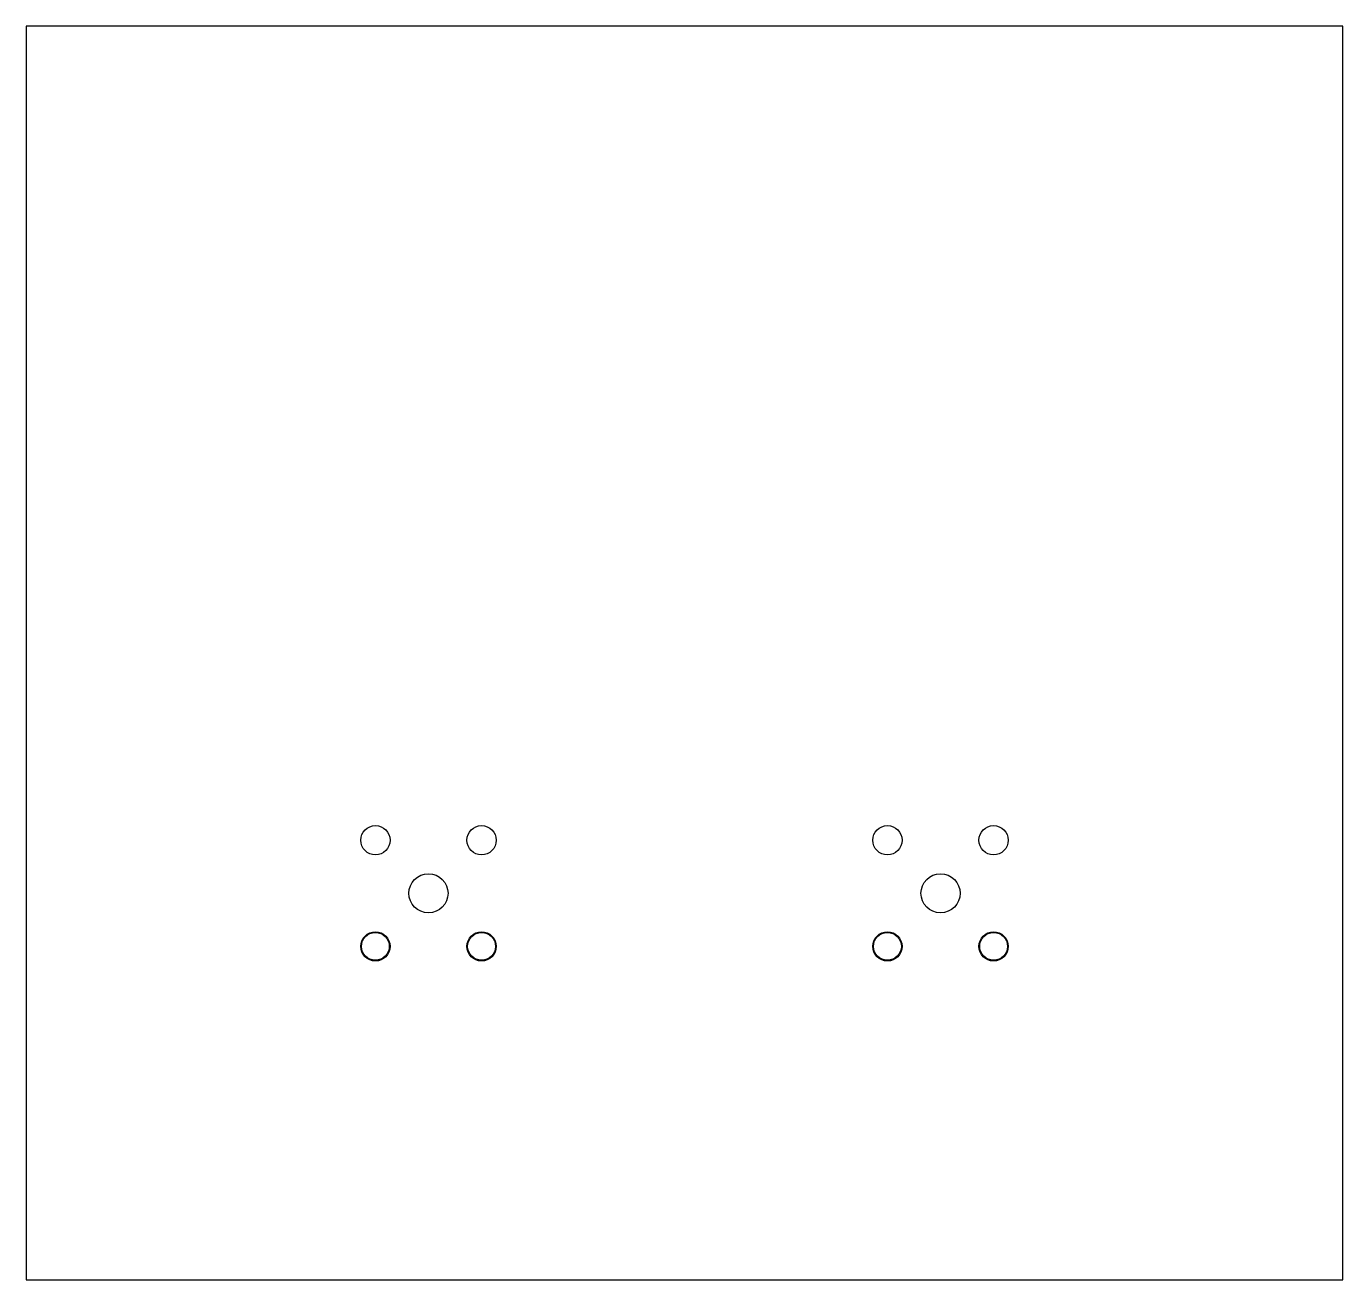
# Model space of a CAD drawing. Extents: x 0.5 to 63.5, y 1.5 to 61.5.
import ezdxf

# ---------------------------------------------------------------- set-up
doc = ezdxf.new("R2010")
doc.units = 0

msp = doc.modelspace()

# ---------------------------------------------------------------- linework, layer by layer
at = {"layer": 'COPPER (ANNEALED)'}
msp.add_lwpolyline([(0.508, 1.508), (63.492, 1.508), (63.492, 61.492), (0.508, 61.492)], close=True, dxfattribs=at)
for centre, radius in [((17.21, 22.54), 0.7), ((22.29, 22.54), 0.7), ((41.71, 22.54), 0.7), ((46.79, 22.54), 0.7), ((19.75, 20), 0.937), ((44.25, 20), 0.937), ((17.21, 17.46), 0.7), ((17.21, 17.46), 0.7), ((17.21, 17.46), 0.665), ((22.29, 17.46), 0.7), ((22.29, 17.46), 0.7), ((22.29, 17.46), 0.665), ((41.71, 17.46), 0.7), ((41.71, 17.46), 0.7), ((41.71, 17.46), 0.665), ((46.79, 17.46), 0.7), ((46.79, 17.46), 0.7), ((46.79, 17.46), 0.665)]:
    msp.add_circle(centre, radius, dxfattribs=at)

doc.saveas('drawing.dxf')
